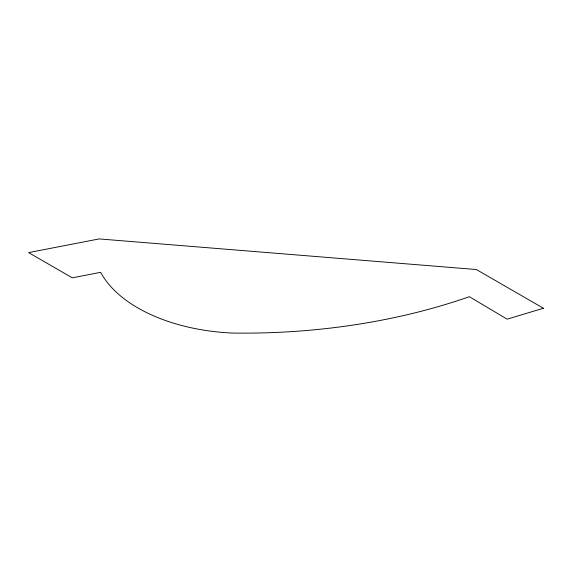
<?xml version="1.0" encoding="UTF-8"?>
<svg xmlns="http://www.w3.org/2000/svg" width="572" height="572" viewBox="0 0 572 572"><rect width="100%" height="100%" fill="white"/><g stroke="black" fill="none" stroke-linecap="round" stroke-linejoin="round"><path stroke-width="0.86" d="M543.4 308.244L507.121 319.162L469.362 296.689A435.185 251.251 0 0 1 232.632 333.061A150.021 86.615 0 0 1 100.651 272.315L72.322 277.849L28.6 252.609L99.178 238.924L476.34 269.526L543.4 308.244"/></g></svg>
